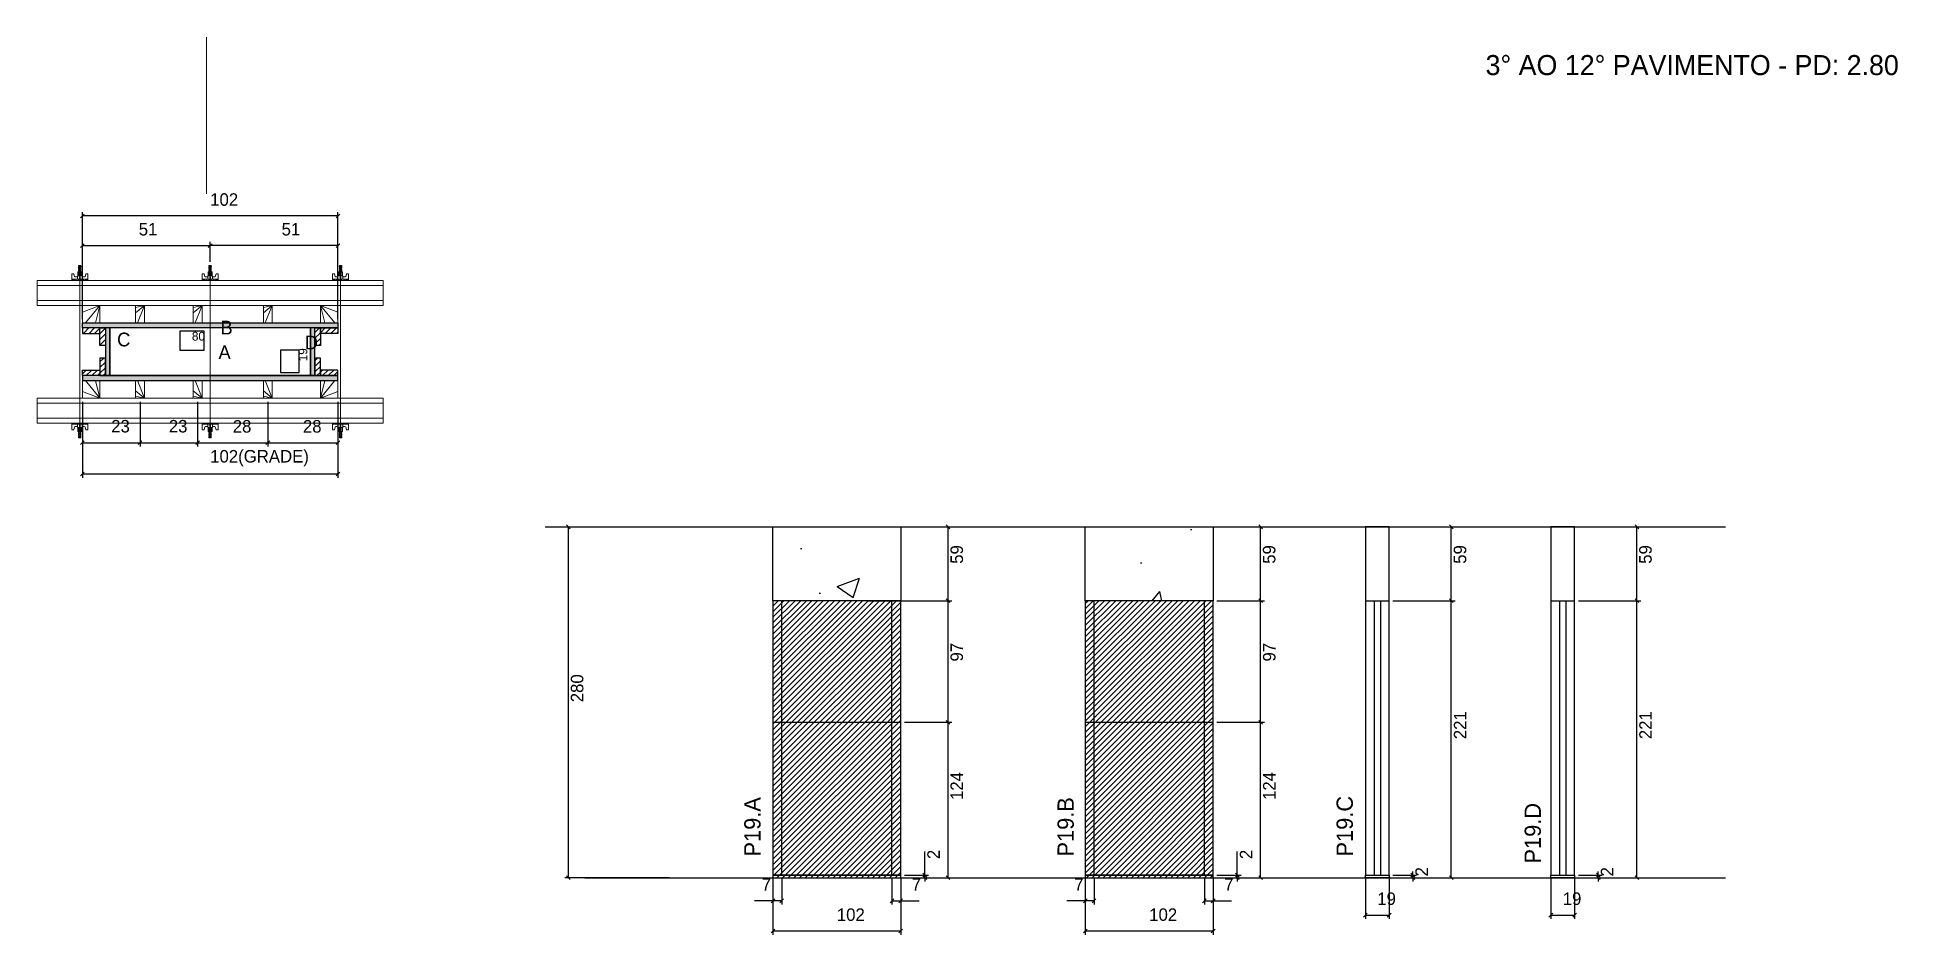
# Model space of a CAD drawing. Header units: metres. Extents: x 7368 to 8853, y 7478 to 8194.
import ezdxf

# ---------------------------------------------------------------- set-up
doc = ezdxf.new("R2010")
doc.units = ezdxf.units.M
for name, color, linetype in [('CHAPA', 7, 'Continuous'), ('COTA', 7, 'Continuous'), ('Hachura', 7, 'Continuous'), ('Madeira', 7, 'Continuous'), ('NIVEL 2° PAV.', 7, 'Continuous'), ('NOMENCLATURA', 7, 'Continuous'), ('Nível', 7, 'Continuous'), ('Painéis', 7, 'Continuous'), ('Perfil Metálico', 7, 'Continuous'), ('SARR_2.2x7', 7, 'Continuous'), ('SARRAFO', 7, 'Continuous'), ('Texto Seção', 7, 'Continuous'), ('TEXTO_GERAL', 7, 'Continuous')]:
    doc.layers.add(name, color=color, linetype=linetype)

msp = doc.modelspace()

# ---------------------------------------------------------------- hatches: boundary and pattern name
at = {"layer": 'COTA'}
h = msp.add_hatch(dxfattribs=at)
h.set_pattern_fill('AR-CONC')
h.paths.add_polyline_path([(8057.5, 7803.2), (7955.5, 7803.2), (7955.5, 7744.2), (8057.5, 7744.2), (8057.5, 7803.2)])
h = msp.add_hatch(dxfattribs=at)
h.set_pattern_fill('AR-CONC')
h.paths.add_polyline_path([(8306.8, 7803.2), (8204.8, 7803.2), (8204.8, 7744.2), (8306.8, 7744.2), (8306.8, 7803.2), (8306.8, 7803.2)])
h = msp.add_hatch(dxfattribs=at)
h.set_pattern_fill('AR-CONC')
h.paths.add_polyline_path([(8447.3, 7744.2), (8447.3, 7803.2), (8428.3, 7803.2), (8428.3, 7744.2), (8447.3, 7744.2)])
h = msp.add_hatch(dxfattribs=at)
h.set_pattern_fill('AR-CONC')
h.paths.add_polyline_path([(8595.3, 7744.2), (8595.3, 7803.2), (8576.3, 7803.2), (8576.3, 7744.2), (8595.3, 7744.2)])
at = {"layer": 'Hachura'}
h = msp.add_hatch(color=7, dxfattribs=at)
h.dxf.hatch_style = 1
h.paths.add_polyline_path([(7404.4, 7961.9), (7404.4, 7965.9), (7608.4, 7965.9), (7608.4, 7961.9), (7404.4, 7961.9)])
h = msp.add_hatch(color=7, dxfattribs=at)
h.dxf.hatch_style = 1
h.paths.add_polyline_path([(7404.4, 7961.9), (7404.4, 7965.9), (7608.4, 7965.9), (7608.4, 7961.9), (7404.4, 7961.9)])
h = msp.add_hatch(dxfattribs=at)
h.set_pattern_fill('ANSI31')
h.paths.add_polyline_path([(7418.4, 7961.9), (7418.4, 7957.5), (7404.4, 7957.5), (7404.4, 7961.9), (7418.4, 7961.9)])
h = msp.add_hatch(dxfattribs=at)
h.set_pattern_fill('ANSI31')
h.paths.add_polyline_path([(7422.8, 7961.9), (7418.4, 7961.9), (7418.4, 7947.9), (7422.8, 7947.9), (7422.8, 7961.9)])
h = msp.add_hatch(color=7, dxfattribs=at)
h.dxf.hatch_style = 1
h.paths.add_polyline_path([(7426.4, 7961.9), (7422.8, 7961.9), (7422.8, 7923.9), (7426.4, 7923.9), (7426.4, 7961.9)])
h = msp.add_hatch(color=7, dxfattribs=at)
h.dxf.hatch_style = 1
h.paths.add_polyline_path([(7426.4, 7961.9), (7422.8, 7961.9), (7422.8, 7923.9), (7426.4, 7923.9), (7426.4, 7961.9)])
h = msp.add_hatch(color=7, dxfattribs=at)
h.dxf.hatch_style = 1
h.paths.add_polyline_path([(7590, 7961.9), (7586.4, 7961.9), (7586.4, 7923.9), (7590, 7923.9), (7590, 7961.9)])
h = msp.add_hatch(color=7, dxfattribs=at)
h.dxf.hatch_style = 1
h.paths.add_polyline_path([(7590, 7961.9), (7586.4, 7961.9), (7586.4, 7923.9), (7590, 7923.9), (7590, 7961.9)])
h = msp.add_hatch(dxfattribs=at)
h.set_pattern_fill('ANSI31')
h.paths.add_polyline_path([(7594.4, 7961.9), (7590, 7961.9), (7590, 7947.9), (7594.4, 7947.9), (7594.4, 7961.9)])
h = msp.add_hatch(dxfattribs=at)
h.set_pattern_fill('ANSI31')
h.paths.add_polyline_path([(7594.4, 7961.9), (7594.4, 7957.5), (7608.4, 7957.5), (7608.4, 7961.9), (7594.4, 7961.9)])
h = msp.add_hatch(dxfattribs=at)
h.set_pattern_fill('ANSI31')
h.paths.add_polyline_path([(7422.8, 7923.9), (7418.4, 7923.9), (7418.4, 7937.9), (7422.8, 7937.9), (7422.8, 7923.9)])
h = msp.add_hatch(dxfattribs=at)
h.set_pattern_fill('ANSI31')
h.paths.add_polyline_path([(7594.4, 7923.9), (7590, 7923.9), (7590, 7937.9), (7594.4, 7937.9), (7594.4, 7923.9)])
h = msp.add_hatch(dxfattribs=at)
h.set_pattern_fill('ANSI31')
h.paths.add_polyline_path([(7418.4, 7923.9), (7418.4, 7928.3), (7404.4, 7928.3), (7404.4, 7923.9), (7418.4, 7923.9)])
h = msp.add_hatch(color=7, dxfattribs=at)
h.dxf.hatch_style = 1
h.paths.add_polyline_path([(7404.4, 7923.9), (7404.4, 7919.9), (7608.4, 7919.9), (7608.4, 7923.9), (7404.4, 7923.9)])
h = msp.add_hatch(color=7, dxfattribs=at)
h.dxf.hatch_style = 1
h.paths.add_polyline_path([(7404.4, 7923.9), (7404.4, 7919.9), (7608.4, 7919.9), (7608.4, 7923.9), (7404.4, 7923.9)])
h = msp.add_hatch(dxfattribs=at)
h.set_pattern_fill('ANSI31')
h.paths.add_polyline_path([(7594.4, 7923.9), (7594.4, 7928.3), (7608.4, 7928.3), (7608.4, 7923.9), (7594.4, 7923.9)])
h = msp.add_hatch(dxfattribs=at)
h.set_pattern_fill('ANSI31')
h.paths.add_polyline_path([(8057.5, 7523.2), (8057.5, 7744.2), (7955.5, 7744.2), (7955.5, 7523.2), (8057.5, 7523.2)])
h = msp.add_hatch(dxfattribs=at)
h.set_pattern_fill('ANSI31')
h.paths.add_polyline_path([(8306.8, 7523.2), (8306.8, 7744.2), (8204.8, 7744.2), (8204.8, 7523.2), (8306.8, 7523.2)])

# ---------------------------------------------------------------- linework, layer by layer
at = {"layer": 'CHAPA', "color": 1, "lineweight": 25}
for points in [[(7404.4, 7961.9), (7404.4, 7965.9), (7608.4, 7965.9), (7608.4, 7961.9)], [(7404.4, 7961.9), (7404.4, 7965.9), (7608.4, 7965.9), (7608.4, 7961.9)], [(7426.4, 7961.9), (7422.8, 7961.9), (7422.8, 7923.9), (7426.4, 7923.9)], [(7426.4, 7961.9), (7422.8, 7961.9), (7422.8, 7923.9), (7426.4, 7923.9)], [(7590, 7961.9), (7586.4, 7961.9), (7586.4, 7923.9), (7590, 7923.9)], [(7590, 7961.9), (7586.4, 7961.9), (7586.4, 7923.9), (7590, 7923.9)], [(7404.4, 7923.9), (7404.4, 7919.9), (7608.4, 7919.9), (7608.4, 7923.9)], [(7404.4, 7923.9), (7404.4, 7919.9), (7608.4, 7919.9), (7608.4, 7923.9)]]:
    msp.add_lwpolyline(points, close=True, dxfattribs=at)
at = {"layer": 'COTA', "color": 0, "lineweight": 25}
for p, q in [((7405.9, 8052.8), (7402.9, 8049.8)), ((7606.9, 8049.8), (7609.9, 8052.8)), ((7405.9, 8029.1), (7402.9, 8026.1)), ((7507.9, 8029.1), (7504.9, 8026.1)), ((7504.9, 8026.1), (7507.9, 8029.1)), ((7606.9, 8026.1), (7609.9, 8029.1)), ((7405.9, 7871.8), (7402.9, 7868.8)), ((7448.9, 7868.8), (7451.9, 7871.8)), ((7451.9, 7871.8), (7448.9, 7868.8)), ((7494.9, 7868.8), (7497.9, 7871.8)), ((7497.9, 7871.8), (7494.9, 7868.8)), ((7550.9, 7868.8), (7553.9, 7871.8)), ((7553.9, 7871.8), (7550.9, 7868.8)), ((7606.9, 7868.8), (7609.9, 7871.8)), ((7405.9, 7846.8), (7402.9, 7843.8)), ((7606.9, 7843.8), (7609.9, 7846.8)), ((8096.8, 7801.7), (8093.8, 7804.7)), ((8346.2, 7801.7), (8343.2, 7804.7)), ((8498.4, 7801.7), (8495.4, 7804.7)), ((8646.5, 7801.7), (8643.5, 7804.7)), ((8096.8, 7742.7), (8093.8, 7745.7)), ((8093.8, 7745.7), (8096.8, 7742.7)), ((8346.2, 7742.7), (8343.2, 7745.7)), ((8343.2, 7745.7), (8346.2, 7742.7)), ((8495.4, 7745.7), (8498.4, 7742.7)), ((8498.4, 7742.7), (8495.4, 7745.7)), ((8643.5, 7745.7), (8646.5, 7742.7)), ((8646.5, 7742.7), (8643.5, 7745.7)), ((8093.8, 7648.7), (8096.8, 7645.7)), ((8096.8, 7645.7), (8093.8, 7648.7)), ((8343.2, 7648.7), (8346.2, 7645.7)), ((8346.2, 7645.7), (8343.2, 7648.7)), ((8075.2, 7526.7), (8078.2, 7523.7)), ((8078.2, 7521.7), (8075.2, 7524.7)), ((8093.8, 7524.7), (8096.8, 7521.7)), ((8324.6, 7526.7), (8327.6, 7523.7)), ((8327.6, 7521.7), (8324.6, 7524.7)), ((8343.2, 7524.7), (8346.2, 7521.7)), ((8464.7, 7526.7), (8467.7, 7523.7)), ((8467.7, 7521.7), (8464.7, 7524.7)), ((8495.4, 7524.7), (8498.4, 7521.7)), ((8612.7, 7526.7), (8615.7, 7523.7)), ((8615.7, 7521.7), (8612.7, 7524.7)), ((8643.5, 7524.7), (8646.5, 7521.7)), ((7957, 7506.2), (7954, 7503.2)), ((7961, 7503.2), (7964, 7506.2)), ((8052, 7506.2), (8049, 7503.2)), ((8056, 7503.2), (8059, 7506.2)), ((8206.3, 7506.2), (8203.3, 7503.2)), ((8210.3, 7503.2), (8213.3, 7506.2)), ((8301.3, 7506.2), (8298.3, 7503.2)), ((8305.3, 7503.2), (8308.3, 7506.2)), ((8429.8, 7494.8), (8426.8, 7491.8)), ((8445.8, 7491.8), (8448.8, 7494.8)), ((8577.8, 7494.8), (8574.8, 7491.8)), ((8593.8, 7491.8), (8596.8, 7494.8)), ((7957, 7482.1), (7954, 7479.1)), ((8056, 7479.1), (8059, 7482.1)), ((8206.3, 7482.1), (8203.3, 7479.1)), ((8305.3, 7479.1), (8308.3, 7482.1))]:
    msp.add_line(p, q, dxfattribs=at)
at = {"layer": 'COTA', "color": 241, "lineweight": 25}
for p, q in [((7404.4, 7968.9), (7404.4, 8054.3)), ((7608.4, 8051.3), (7404.4, 8051.3)), ((7608.4, 7968.9), (7608.4, 8054.3)), ((7404.4, 8002.9), (7404.4, 8030.6)), ((7404.4, 8027.6), (7506.4, 8027.6)), ((7506.4, 8014.7), (7506.4, 8030.6)), ((7506.4, 8014.7), (7506.4, 8030.6)), ((7608.4, 8027.6), (7506.4, 8027.6)), ((7608.4, 8002.9), (7608.4, 8030.6)), ((7404.4, 7902.9), (7404.4, 7842.3)), ((7404.4, 7902.9), (7404.4, 7867.3)), ((7450.4, 7902.9), (7450.4, 7867.3)), ((7450.4, 7902.9), (7450.4, 7867.3)), ((7496.4, 7902.9), (7496.4, 7867.3)), ((7496.4, 7902.9), (7496.4, 7867.3)), ((7552.4, 7902.9), (7552.4, 7867.3)), ((7552.4, 7902.9), (7552.4, 7867.3)), ((7608.4, 7902.9), (7608.4, 7842.3)), ((7608.4, 7902.9), (7608.4, 7867.3)), ((7404.4, 7870.3), (7450.4, 7870.3)), ((7450.4, 7870.3), (7496.4, 7870.3)), ((7496.4, 7870.3), (7552.4, 7870.3)), ((7552.4, 7870.3), (7608.4, 7870.3)), ((7608.4, 7845.3), (7404.4, 7845.3)), ((7955.5, 7744.2), (7955.5, 7803.2)), ((7955.5, 7803.2), (8057.5, 7803.2)), ((8057.5, 7803.2), (8057.5, 7744.2)), ((8204.8, 7744.2), (8204.8, 7803.2)), ((8204.8, 7803.2), (8306.8, 7803.2)), ((8306.8, 7803.2), (8306.8, 7744.2))]:
    msp.add_line(p, q, dxfattribs=at)
at = {"layer": 'COTA', "color": 180, "lineweight": 25}
for p, q in [((7501.5, 7959.3), (7482.1, 7959.3)), ((7482.1, 7959.3), (7482.1, 7944.3)), ((7501.5, 7944.3), (7501.5, 7959.3)), ((7482.1, 7944.3), (7501.5, 7944.3)), ((7577.4, 7944.3), (7562.4, 7944.3)), ((7562.4, 7944.3), (7562.4, 7926.3)), ((7577.4, 7926.3), (7577.4, 7944.3)), ((7562.4, 7926.3), (7577.4, 7926.3))]:
    msp.add_line(p, q, dxfattribs=at)
at = {"layer": 'COTA', "color": 4, "lineweight": 25}
for p, q in [((8060.5, 7803.2), (8098.3, 7803.2)), ((8095.3, 7744.2), (8095.3, 7803.2)), ((8309.8, 7803.2), (8347.7, 7803.2)), ((8344.7, 7744.2), (8344.7, 7803.2)), ((8450.3, 7803.2), (8499.9, 7803.2)), ((8496.9, 7744.2), (8496.9, 7803.2)), ((8598.3, 7803.2), (8648, 7803.2)), ((8645, 7744.2), (8645, 7803.2)), ((8030.5, 7744.2), (8098.3, 7744.2)), ((8060.5, 7744.2), (8098.3, 7744.2)), ((8095.3, 7647.2), (8095.3, 7744.2)), ((8309.8, 7744.2), (8347.7, 7744.2)), ((8309.8, 7744.2), (8347.7, 7744.2)), ((8344.7, 7647.2), (8344.7, 7744.2)), ((8450.3, 7744.2), (8499.9, 7744.2)), ((8450.3, 7744.2), (8499.9, 7744.2)), ((8496.9, 7523.2), (8496.9, 7744.2)), ((8598.3, 7744.2), (8648, 7744.2)), ((8598.3, 7744.2), (8648, 7744.2)), ((8645, 7523.2), (8645, 7744.2)), ((8060.5, 7647.2), (8098.3, 7647.2)), ((8060.5, 7647.2), (8098.3, 7647.2)), ((8095.3, 7523.2), (8095.3, 7647.2)), ((8309.8, 7647.2), (8347.7, 7647.2)), ((8309.8, 7647.2), (8347.7, 7647.2)), ((8344.7, 7523.2), (8344.7, 7647.2)), ((8076.7, 7525.2), (8076.7, 7544)), ((8326.1, 7525.2), (8326.1, 7544)), ((8466.2, 7525.2), (8466.2, 7528.2)), ((8614.2, 7525.2), (8614.2, 7528.2)), ((7955.5, 7522.2), (7955.5, 7477.6)), ((7955.5, 7520.2), (7955.5, 7501.7)), ((7962.5, 7522.2), (7962.5, 7501.7)), ((8050.5, 7522.2), (8050.5, 7501.7)), ((8057.5, 7522.2), (8057.5, 7477.6)), ((8057.5, 7520.2), (8057.5, 7501.7)), ((8060.5, 7525.2), (8079.7, 7525.2)), ((8060.5, 7523.2), (8079.7, 7523.2)), ((8060.5, 7523.2), (8098.3, 7523.2)), ((8076.7, 7523.2), (8076.7, 7525.2)), ((8076.7, 7523.2), (8076.7, 7520.2)), ((8204.8, 7522.2), (8204.8, 7477.6)), ((8204.8, 7520.2), (8204.8, 7501.7)), ((8211.8, 7522.2), (8211.8, 7501.7)), ((8299.8, 7522.2), (8299.8, 7501.7)), ((8306.8, 7522.2), (8306.8, 7477.6)), ((8306.8, 7520.2), (8306.8, 7501.7)), ((8309.8, 7525.2), (8329.1, 7525.2)), ((8309.8, 7523.2), (8329.1, 7523.2)), ((8309.8, 7523.2), (8347.7, 7523.2)), ((8326.1, 7523.2), (8326.1, 7525.2)), ((8326.1, 7523.2), (8326.1, 7520.2)), ((8428.3, 7522.2), (8428.3, 7490.3)), ((8447.3, 7522.2), (8447.3, 7490.3)), ((8450.3, 7525.2), (8469.2, 7525.2)), ((8450.3, 7523.2), (8469.2, 7523.2)), ((8450.3, 7523.2), (8499.9, 7523.2)), ((8466.2, 7523.2), (8466.2, 7525.2)), ((8466.2, 7523.2), (8466.2, 7520.2)), ((8576.3, 7522.2), (8576.3, 7490.3)), ((8595.3, 7522.2), (8595.3, 7490.3)), ((8598.3, 7525.2), (8617.2, 7525.2)), ((8598.3, 7523.2), (8617.2, 7523.2)), ((8598.3, 7523.2), (8648, 7523.2)), ((8614.2, 7523.2), (8614.2, 7525.2)), ((8614.2, 7523.2), (8614.2, 7520.2)), ((7955.5, 7504.7), (7940.7, 7504.7)), ((7962.5, 7504.7), (7955.5, 7504.7)), ((8050.5, 7504.7), (8057.5, 7504.7)), ((8057.5, 7504.7), (8072.2, 7504.7)), ((8204.8, 7504.7), (8190.1, 7504.7)), ((8211.8, 7504.7), (8204.8, 7504.7)), ((8299.8, 7504.7), (8306.8, 7504.7)), ((8306.8, 7504.7), (8321.5, 7504.7)), ((8428.3, 7493.3), (8447.3, 7493.3)), ((8576.3, 7493.3), (8595.3, 7493.3)), ((8057.5, 7480.6), (7955.5, 7480.6)), ((8306.8, 7480.6), (8204.8, 7480.6))]:
    msp.add_line(p, q, dxfattribs=at)
at = {"layer": 'COTA', "color": 241, "lineweight": 25}
for points in [[(8447.3, 7744.2), (8447.3, 7803.2), (8428.3, 7803.2), (8428.3, 7744.2)], [(8595.3, 7744.2), (8595.3, 7803.2), (8576.3, 7803.2), (8576.3, 7744.2)]]:
    msp.add_lwpolyline(points, dxfattribs=at)
at = {"layer": 'Hachura', "color": 0, "lineweight": 9}
for p, q in [((7395.9, 7999.9), (7395.9, 8005)), ((7395.9, 8005), (7397.6, 8005)), ((7397.6, 8005), (7398.2, 8002.8)), ((7400.4, 8003.4), (7404.3, 8003.4)), ((7400.4, 8000.8), (7400.4, 8003.4)), ((7404, 8006.6), (7400.7, 8006.6)), ((7400.7, 8006.6), (7400.7, 8003.4)), ((7404, 8006.5), (7400.7, 8006.5)), ((7403.4, 8009.6), (7401.2, 8010.7)), ((7403.4, 8008.5), (7401.2, 8009.6)), ((7403.4, 8007.3), (7401.2, 8008.4)), ((7402.5, 8006.6), (7401.2, 8007.2)), ((7401.3, 8011.4), (7401.6, 8011.7)), ((7401.3, 8011), (7401.3, 8011.4)), ((7403.3, 8011.4), (7401.3, 8011.4)), ((7401.3, 8011), (7403.3, 8010.1)), ((7401.3, 8011), (7403.4, 8009.9)), ((7401.3, 8011), (7403.3, 8010.1)), ((7401.3, 8009.9), (7401.3, 8010.5)), ((7403.3, 8009.6), (7401.3, 8010.5)), ((7401.3, 8009.9), (7403.3, 8008.9)), ((7401.3, 8009.8), (7403.4, 8008.7)), ((7401.3, 8008.7), (7401.3, 8009.4)), ((7403.3, 8008.4), (7401.3, 8009.4)), ((7401.3, 8009.2), (7401.3, 8009.4)), ((7401.3, 8008.7), (7403.3, 8007.8)), ((7401.3, 8008.6), (7403.4, 8007.5)), ((7401.3, 8007.6), (7401.3, 8008.2)), ((7403.3, 8007.2), (7401.3, 8008.2)), ((7401.3, 8007.6), (7403.3, 8006.6)), ((7402.2, 8006.6), (7401.3, 8007)), ((7401.3, 8006.6), (7401.3, 8007)), ((7401.6, 8011.7), (7402.9, 8011.7)), ((7401.7, 8006.6), (7401.7, 8003.4)), ((7403.3, 8010.7), (7402, 8011.4)), ((7403.4, 8010.8), (7402.2, 8011.4)), ((7402.7, 8011.4), (7403.4, 8011)), ((7403.3, 8011.4), (7402.9, 8011.7)), ((7403, 8011.4), (7403.3, 8011.2)), ((7403.3, 8010.7), (7403.3, 8010.1)), ((7403.3, 8008.9), (7403.3, 8009.6)), ((7403.3, 8008.2), (7403.3, 8008.4)), ((7403.3, 8008.2), (7403.3, 8007.8)), ((7403.3, 8007.2), (7403.3, 8006.6)), ((7403.3, 8006.6), (7403.3, 8003.4)), ((7404, 8003.4), (7404, 8006.6)), ((7404.3, 8003.4), (7404, 8003.4)), ((7404.3, 8003.4), (7404, 8003.4)), ((7404.3, 8003.4), (7404.3, 8000.8)), ((7407.1, 8005), (7406.5, 8002.8)), ((7408.8, 8005), (7407.1, 8005)), ((7408.8, 8000.8), (7408.8, 8005)), ((7499.9, 7999.9), (7499.9, 8005)), ((7499.9, 8005), (7501.6, 8005)), ((7501.6, 8005), (7502.2, 8002.8)), ((7504.4, 8003.4), (7508.3, 8003.4)), ((7504.4, 8000.8), (7504.4, 8003.4)), ((7508, 8006.6), (7504.7, 8006.6)), ((7504.7, 8006.6), (7504.7, 8003.4)), ((7508, 8006.5), (7504.7, 8006.5)), ((7507.4, 8009.6), (7505.2, 8010.7)), ((7507.4, 8008.5), (7505.2, 8009.6)), ((7507.4, 8007.3), (7505.2, 8008.4)), ((7506.5, 8006.6), (7505.2, 8007.2)), ((7505.3, 8011.4), (7505.6, 8011.7)), ((7505.3, 8011), (7505.3, 8011.4)), ((7507.3, 8011.4), (7505.3, 8011.4)), ((7505.3, 8011), (7507.3, 8010.1)), ((7505.3, 8011), (7507.4, 8009.9)), ((7505.3, 8011), (7507.3, 8010.1)), ((7505.3, 8009.9), (7505.3, 8010.5)), ((7507.3, 8009.6), (7505.3, 8010.5)), ((7505.3, 8009.9), (7507.3, 8008.9)), ((7505.3, 8009.8), (7507.4, 8008.7)), ((7505.3, 8008.7), (7505.3, 8009.4)), ((7507.3, 8008.4), (7505.3, 8009.4)), ((7505.3, 8009.2), (7505.3, 8009.4)), ((7505.3, 8008.7), (7507.3, 8007.8)), ((7505.3, 8008.6), (7507.4, 8007.5)), ((7505.3, 8007.6), (7505.3, 8008.2)), ((7507.3, 8007.2), (7505.3, 8008.2)), ((7505.3, 8007.6), (7507.3, 8006.6)), ((7506.2, 8006.6), (7505.3, 8007)), ((7505.3, 8006.6), (7505.3, 8007)), ((7505.6, 8011.7), (7506.9, 8011.7)), ((7505.7, 8006.6), (7505.7, 8003.4)), ((7507.3, 8010.7), (7506, 8011.4)), ((7507.4, 8010.8), (7506.2, 8011.4)), ((7506.7, 8011.4), (7507.4, 8011)), ((7507.3, 8011.4), (7506.9, 8011.7)), ((7507, 8011.4), (7507.3, 8011.2)), ((7507.3, 8010.7), (7507.3, 8010.1)), ((7507.3, 8008.9), (7507.3, 8009.6)), ((7507.3, 8008.2), (7507.3, 8008.4)), ((7507.3, 8008.2), (7507.3, 8007.8)), ((7507.3, 8007.2), (7507.3, 8006.6)), ((7507.3, 8006.6), (7507.3, 8003.4)), ((7508, 8003.4), (7508, 8006.6)), ((7508.3, 8003.4), (7508, 8003.4)), ((7508.3, 8003.4), (7508, 8003.4)), ((7508.3, 8003.4), (7508.3, 8000.8)), ((7511.1, 8005), (7510.5, 8002.8)), ((7512.8, 8005), (7511.1, 8005)), ((7512.8, 8000.8), (7512.8, 8005)), ((7603.9, 8000.8), (7603.9, 8005)), ((7603.9, 8005), (7605.6, 8005)), ((7605.6, 8005), (7606.2, 8002.8)), ((7612.3, 8003.4), (7608.4, 8003.4)), ((7608.4, 8003.4), (7608.4, 8000.8)), ((7608.4, 8003.4), (7608.7, 8003.4)), ((7608.4, 8003.4), (7608.7, 8003.4)), ((7608.7, 8006.6), (7612, 8006.6)), ((7608.7, 8003.4), (7608.7, 8006.6)), ((7608.7, 8006.5), (7612, 8006.5)), ((7610, 8011.4), (7609.3, 8011)), ((7611.5, 8011), (7609.3, 8009.9)), ((7611.5, 8009.8), (7609.3, 8008.7)), ((7611.5, 8008.6), (7609.3, 8007.5)), ((7609.4, 8010.8), (7610.5, 8011.4)), ((7609.4, 8009.6), (7611.5, 8010.7)), ((7609.4, 8008.5), (7611.5, 8009.6)), ((7609.4, 8007.3), (7611.5, 8008.4)), ((7609.5, 8011.4), (7609.8, 8011.7)), ((7609.7, 8011.4), (7609.5, 8011.2)), ((7609.5, 8010.7), (7610.7, 8011.4)), ((7609.5, 8011.4), (7611.4, 8011.4)), ((7611.4, 8011), (7609.5, 8010.1)), ((7611.4, 8011), (7609.5, 8010.1)), ((7609.5, 8010.7), (7609.5, 8010.1)), ((7609.5, 8009.6), (7611.4, 8010.5)), ((7611.4, 8009.9), (7609.5, 8008.9)), ((7609.5, 8008.9), (7609.5, 8009.6)), ((7609.5, 8008.4), (7611.4, 8009.4)), ((7611.4, 8008.7), (7609.5, 8007.8)), ((7609.5, 8008.2), (7609.5, 8008.4)), ((7609.5, 8008.2), (7609.5, 8007.8)), ((7609.5, 8007.2), (7611.4, 8008.2)), ((7611.4, 8007.6), (7609.5, 8006.6)), ((7609.5, 8007.2), (7609.5, 8006.6)), ((7609.5, 8006.6), (7609.5, 8003.4)), ((7611.1, 8011.7), (7609.8, 8011.7)), ((7610.2, 8006.6), (7611.5, 8007.2)), ((7610.5, 8006.6), (7611.4, 8007)), ((7611, 8006.6), (7611, 8003.4)), ((7611.4, 8011.4), (7611.1, 8011.7)), ((7611.4, 8011), (7611.4, 8011.4)), ((7611.4, 8009.9), (7611.4, 8010.5)), ((7611.4, 8008.7), (7611.4, 8009.4)), ((7611.4, 8009.2), (7611.4, 8009.4)), ((7611.4, 8007.6), (7611.4, 8008.2)), ((7611.4, 8006.6), (7611.4, 8007)), ((7612, 8006.6), (7612, 8003.4)), ((7612.3, 8000.8), (7612.3, 8003.4)), ((7615.1, 8005), (7614.6, 8002.8)), ((7616.8, 8005), (7615.1, 8005)), ((7616.8, 7999.9), (7616.8, 8005)), ((7395.9, 8000.8), (7408.8, 8000.8)), ((7395.9, 8000.8), (7401.1, 8000.8)), ((7408.8, 7999.9), (7395.9, 7999.9)), ((7396, 8000.8), (7396, 7999.9)), ((7396.3, 8000.8), (7396.3, 7999.9)), ((7396.6, 8000.8), (7396.6, 7999.9)), ((7397.1, 8000.8), (7397.1, 7999.9)), ((7397.9, 8000.8), (7397.9, 7999.9)), ((7398.5, 8002.6), (7400.4, 8002.6)), ((7399.3, 8000.8), (7399.3, 7999.9)), ((7407.9, 7999.9), (7400, 7999.9)), ((7402.4, 8000.8), (7400.4, 8000.8)), ((7401.1, 8000.8), (7401.7, 8000.8)), ((7401.4, 8000.5), (7401.4, 8000.7)), ((7401.4, 8000), (7401.4, 8000.5)), ((7402, 8000.8), (7402, 8002.8)), ((7402.4, 8000.8), (7402.4, 7999.9)), ((7402.6, 8002.8), (7402.6, 8000.8)), ((7403.3, 8000.7), (7403.3, 8000.2)), ((7406.2, 8002.6), (7404.3, 8002.6)), ((7405.4, 8000.8), (7405.4, 7999.9)), ((7406.8, 8000.8), (7406.8, 7999.9)), ((7407.7, 8000.8), (7407.7, 7999.9)), ((7408.1, 8000.8), (7408.1, 7999.9)), ((7408.5, 8000.8), (7408.5, 7999.9)), ((7408.7, 8000.8), (7408.7, 7999.9)), ((7408.8, 8000.8), (7408.8, 7999.9)), ((7499.9, 8000.8), (7512.8, 8000.8)), ((7499.9, 8000.8), (7505.1, 8000.8)), ((7512.8, 7999.9), (7499.9, 7999.9)), ((7500, 8000.8), (7500, 7999.9)), ((7500.3, 8000.8), (7500.3, 7999.9)), ((7500.6, 8000.8), (7500.6, 7999.9)), ((7501.1, 8000.8), (7501.1, 7999.9)), ((7501.9, 8000.8), (7501.9, 7999.9)), ((7502.5, 8002.6), (7504.4, 8002.6)), ((7503.3, 8000.8), (7503.3, 7999.9)), ((7511.9, 7999.9), (7504, 7999.9)), ((7506.4, 8000.8), (7504.4, 8000.8)), ((7505.1, 8000.8), (7505.7, 8000.8)), ((7505.4, 8000.5), (7505.4, 8000.7)), ((7505.4, 8000), (7505.4, 8000.5)), ((7506, 8000.8), (7506, 8002.8)), ((7506.4, 8000.8), (7506.4, 7999.9)), ((7506.6, 8002.8), (7506.6, 8000.8)), ((7507.3, 8000.7), (7507.3, 8000.2)), ((7510.2, 8002.6), (7508.3, 8002.6)), ((7509.4, 8000.8), (7509.4, 7999.9)), ((7510.8, 8000.8), (7510.8, 7999.9)), ((7511.7, 8000.8), (7511.7, 7999.9)), ((7512.1, 8000.8), (7512.1, 7999.9)), ((7512.5, 8000.8), (7512.5, 7999.9)), ((7512.7, 8000.8), (7512.7, 7999.9)), ((7512.8, 8000.8), (7512.8, 7999.9)), ((7616.8, 8000.8), (7603.9, 8000.8)), ((7603.9, 8000.8), (7603.9, 7999.9)), ((7603.9, 7999.9), (7616.8, 7999.9)), ((7604, 8000.8), (7604, 7999.9)), ((7604.3, 8000.8), (7604.3, 7999.9)), ((7604.6, 8000.8), (7604.6, 7999.9)), ((7604.9, 7999.9), (7612.7, 7999.9)), ((7605.1, 8000.8), (7605.1, 7999.9)), ((7605.9, 8000.8), (7605.9, 7999.9)), ((7606.5, 8002.6), (7608.4, 8002.6)), ((7607.3, 8000.8), (7607.3, 7999.9)), ((7609.4, 8000.7), (7609.4, 8000.2)), ((7610.2, 8002.8), (7610.2, 8000.8)), ((7610.4, 8000.8), (7612.3, 8000.8)), ((7610.4, 8000.8), (7610.4, 7999.9)), ((7610.7, 8000.8), (7610.7, 8002.8)), ((7611.7, 8000.8), (7611, 8000.8)), ((7611.3, 8000.5), (7611.3, 8000.7)), ((7611.3, 8000), (7611.3, 8000.5)), ((7616.8, 8000.8), (7611.7, 8000.8)), ((7614.2, 8002.6), (7612.3, 8002.6)), ((7613.4, 8000.8), (7613.4, 7999.9)), ((7614.8, 8000.8), (7614.8, 7999.9)), ((7615.7, 8000.8), (7615.7, 7999.9)), ((7616.1, 8000.8), (7616.1, 7999.9)), ((7616.5, 8000.8), (7616.5, 7999.9)), ((7616.7, 8000.8), (7616.7, 7999.9)), ((7408.8, 7885.9), (7395.9, 7885.9)), ((7395.9, 7885.9), (7395.9, 7880.8)), ((7395.9, 7885), (7408.8, 7885)), ((7395.9, 7885), (7401.1, 7885)), ((7396, 7885), (7396, 7885.9)), ((7396.3, 7885), (7396.3, 7885.9)), ((7396.6, 7885), (7396.6, 7885.9)), ((7397.1, 7885), (7397.1, 7885.9)), ((7397.9, 7885), (7397.9, 7885.9)), ((7399.3, 7885), (7399.3, 7885.9)), ((7407.9, 7885.9), (7400, 7885.9)), ((7402.4, 7885), (7400.4, 7885)), ((7400.4, 7885), (7400.4, 7882.4)), ((7401.1, 7885), (7401.7, 7885)), ((7401.4, 7885.7), (7401.4, 7885.3)), ((7401.4, 7885.3), (7401.4, 7885.1)), ((7402, 7885), (7402, 7883)), ((7402.4, 7885), (7402.4, 7885.9)), ((7402.6, 7883), (7402.6, 7885)), ((7403.3, 7885.1), (7403.3, 7885.5)), ((7404.3, 7882.4), (7404.3, 7885)), ((7405.4, 7885), (7405.4, 7885.9)), ((7406.8, 7885), (7406.8, 7885.9)), ((7407.7, 7885), (7407.7, 7885.9)), ((7408.1, 7885), (7408.1, 7885.9)), ((7408.5, 7885), (7408.5, 7885.9)), ((7408.7, 7885), (7408.7, 7885.9)), ((7408.8, 7885), (7408.8, 7885.9)), ((7408.8, 7885), (7408.8, 7880.7)), ((7512.8, 7885.9), (7499.9, 7885.9)), ((7499.9, 7885.9), (7499.9, 7880.8)), ((7499.9, 7885), (7512.8, 7885)), ((7499.9, 7885), (7505.1, 7885)), ((7500, 7885), (7500, 7885.9)), ((7500.3, 7885), (7500.3, 7885.9)), ((7500.6, 7885), (7500.6, 7885.9)), ((7501.1, 7885), (7501.1, 7885.9)), ((7501.9, 7885), (7501.9, 7885.9)), ((7503.3, 7885), (7503.3, 7885.9)), ((7511.9, 7885.9), (7504, 7885.9)), ((7506.4, 7885), (7504.4, 7885)), ((7504.4, 7885), (7504.4, 7882.4)), ((7505.1, 7885), (7505.7, 7885)), ((7505.4, 7885.7), (7505.4, 7885.3)), ((7505.4, 7885.3), (7505.4, 7885.1)), ((7506, 7885), (7506, 7883)), ((7506.4, 7885), (7506.4, 7885.9)), ((7506.6, 7883), (7506.6, 7885)), ((7507.3, 7885.1), (7507.3, 7885.5)), ((7508.3, 7882.4), (7508.3, 7885)), ((7509.4, 7885), (7509.4, 7885.9)), ((7510.8, 7885), (7510.8, 7885.9)), ((7511.7, 7885), (7511.7, 7885.9)), ((7512.1, 7885), (7512.1, 7885.9)), ((7512.5, 7885), (7512.5, 7885.9)), ((7512.7, 7885), (7512.7, 7885.9)), ((7512.8, 7885), (7512.8, 7885.9)), ((7512.8, 7885), (7512.8, 7880.7)), ((7603.9, 7885.9), (7616.8, 7885.9)), ((7603.9, 7885), (7603.9, 7885.9)), ((7616.8, 7885), (7603.9, 7885)), ((7603.9, 7885), (7603.9, 7880.7)), ((7604, 7885), (7604, 7885.9)), ((7604.3, 7885), (7604.3, 7885.9)), ((7604.6, 7885), (7604.6, 7885.9)), ((7604.9, 7885.9), (7612.7, 7885.9)), ((7605.1, 7885), (7605.1, 7885.9)), ((7605.9, 7885), (7605.9, 7885.9)), ((7607.3, 7885), (7607.3, 7885.9)), ((7608.4, 7882.4), (7608.4, 7885)), ((7609.4, 7885.1), (7609.4, 7885.5)), ((7610.2, 7883), (7610.2, 7885)), ((7610.4, 7885), (7610.4, 7885.9)), ((7610.4, 7885), (7612.3, 7885)), ((7610.7, 7885), (7610.7, 7883)), ((7611.7, 7885), (7611, 7885)), ((7611.3, 7885.7), (7611.3, 7885.3)), ((7611.3, 7885.3), (7611.3, 7885.1)), ((7616.8, 7885), (7611.7, 7885)), ((7612.3, 7885), (7612.3, 7882.4)), ((7613.4, 7885), (7613.4, 7885.9)), ((7614.8, 7885), (7614.8, 7885.9)), ((7615.7, 7885), (7615.7, 7885.9)), ((7616.1, 7885), (7616.1, 7885.9)), ((7616.5, 7885), (7616.5, 7885.9)), ((7616.7, 7885), (7616.7, 7885.9)), ((7616.8, 7885.9), (7616.8, 7880.8)), ((7395.9, 7880.7), (7397.6, 7880.7)), ((7397.6, 7880.7), (7398.2, 7882.9)), ((7398.5, 7883.2), (7400.4, 7883.2)), ((7400.4, 7882.4), (7404.3, 7882.4)), ((7400.7, 7879.2), (7400.7, 7882.4)), ((7404, 7879.2), (7400.7, 7879.2)), ((7404, 7879.2), (7400.7, 7879.2)), ((7402.5, 7879.2), (7401.2, 7878.5)), ((7403.4, 7878.5), (7401.2, 7877.4)), ((7403.4, 7877.3), (7401.2, 7876.2)), ((7403.4, 7876.1), (7401.2, 7875.1)), ((7401.3, 7878.2), (7403.3, 7879.2)), ((7402.2, 7879.2), (7401.3, 7878.7)), ((7401.3, 7879.2), (7401.3, 7878.7)), ((7403.3, 7878.5), (7401.3, 7877.6)), ((7401.3, 7878.2), (7401.3, 7877.6)), ((7401.3, 7877.1), (7403.4, 7878.2)), ((7401.3, 7877.1), (7403.3, 7878)), ((7403.3, 7877.4), (7401.3, 7876.4)), ((7401.3, 7877.1), (7401.3, 7876.4)), ((7401.3, 7876), (7403.4, 7877.1)), ((7401.3, 7875.9), (7403.3, 7876.9)), ((7401.3, 7876.6), (7401.3, 7876.4)), ((7403.3, 7876.2), (7401.3, 7875.2)), ((7401.3, 7875.9), (7401.3, 7875.2)), ((7401.3, 7874.8), (7403.4, 7875.9)), ((7401.3, 7874.7), (7403.3, 7875.7)), ((7401.3, 7874.7), (7403.3, 7875.7)), ((7401.3, 7874.7), (7401.3, 7874.4)), ((7401.3, 7874.4), (7401.6, 7874.1)), ((7403.3, 7874.4), (7401.3, 7874.4)), ((7401.6, 7874.1), (7402.9, 7874.1)), ((7401.7, 7879.2), (7401.7, 7882.4)), ((7403.3, 7875.1), (7402, 7874.4)), ((7403.4, 7875), (7402.2, 7874.4)), ((7402.7, 7874.4), (7403.4, 7874.7)), ((7403.3, 7874.4), (7402.9, 7874.1)), ((7403, 7874.4), (7403.3, 7874.5)), ((7403.3, 7879.2), (7403.3, 7882.4)), ((7403.3, 7878.5), (7403.3, 7879.2)), ((7403.3, 7877.6), (7403.3, 7878)), ((7403.3, 7877.6), (7403.3, 7877.4)), ((7403.3, 7876.9), (7403.3, 7876.2)), ((7403.3, 7875.1), (7403.3, 7875.7)), ((7404, 7882.4), (7404, 7879.2)), ((7404.3, 7882.4), (7404, 7882.4)), ((7404.3, 7882.4), (7404, 7882.4)), ((7406.2, 7883.2), (7404.3, 7883.2)), ((7407.1, 7880.7), (7406.5, 7882.9)), ((7408.8, 7880.7), (7407.1, 7880.7)), ((7499.9, 7880.7), (7501.6, 7880.7)), ((7501.6, 7880.7), (7502.2, 7882.9)), ((7502.5, 7883.2), (7504.4, 7883.2)), ((7504.4, 7882.4), (7508.3, 7882.4)), ((7504.7, 7879.2), (7504.7, 7882.4)), ((7508, 7879.2), (7504.7, 7879.2)), ((7508, 7879.2), (7504.7, 7879.2)), ((7506.5, 7879.2), (7505.2, 7878.5)), ((7507.4, 7878.5), (7505.2, 7877.4)), ((7507.4, 7877.3), (7505.2, 7876.2)), ((7507.4, 7876.1), (7505.2, 7875.1)), ((7505.3, 7878.2), (7507.3, 7879.2)), ((7506.2, 7879.2), (7505.3, 7878.7)), ((7505.3, 7879.2), (7505.3, 7878.7)), ((7507.3, 7878.5), (7505.3, 7877.6)), ((7505.3, 7878.2), (7505.3, 7877.6)), ((7505.3, 7877.1), (7507.4, 7878.2)), ((7505.3, 7877.1), (7507.3, 7878)), ((7507.3, 7877.4), (7505.3, 7876.4)), ((7505.3, 7877.1), (7505.3, 7876.4)), ((7505.3, 7876), (7507.4, 7877.1)), ((7505.3, 7875.9), (7507.3, 7876.9)), ((7505.3, 7876.6), (7505.3, 7876.4)), ((7507.3, 7876.2), (7505.3, 7875.2)), ((7505.3, 7875.9), (7505.3, 7875.2)), ((7505.3, 7874.8), (7507.4, 7875.9)), ((7505.3, 7874.7), (7507.3, 7875.7)), ((7505.3, 7874.7), (7507.3, 7875.7)), ((7505.3, 7874.7), (7505.3, 7874.4)), ((7505.3, 7874.4), (7505.6, 7874.1)), ((7507.3, 7874.4), (7505.3, 7874.4)), ((7505.6, 7874.1), (7506.9, 7874.1)), ((7505.7, 7879.2), (7505.7, 7882.4)), ((7507.3, 7875.1), (7506, 7874.4)), ((7507.4, 7875), (7506.2, 7874.4)), ((7506.7, 7874.4), (7507.4, 7874.7)), ((7507.3, 7874.4), (7506.9, 7874.1)), ((7507, 7874.4), (7507.3, 7874.5)), ((7507.3, 7879.2), (7507.3, 7882.4)), ((7507.3, 7878.5), (7507.3, 7879.2)), ((7507.3, 7877.6), (7507.3, 7878)), ((7507.3, 7877.6), (7507.3, 7877.4)), ((7507.3, 7876.9), (7507.3, 7876.2)), ((7507.3, 7875.1), (7507.3, 7875.7)), ((7508, 7882.4), (7508, 7879.2)), ((7508.3, 7882.4), (7508, 7882.4)), ((7508.3, 7882.4), (7508, 7882.4)), ((7510.2, 7883.2), (7508.3, 7883.2)), ((7511.1, 7880.7), (7510.5, 7882.9)), ((7512.8, 7880.7), (7511.1, 7880.7)), ((7603.9, 7880.7), (7605.6, 7880.7)), ((7605.6, 7880.7), (7606.2, 7882.9)), ((7606.5, 7883.2), (7608.4, 7883.2)), ((7612.3, 7882.4), (7608.4, 7882.4)), ((7608.4, 7882.4), (7608.7, 7882.4)), ((7608.4, 7882.4), (7608.7, 7882.4)), ((7608.7, 7882.4), (7608.7, 7879.2)), ((7608.7, 7879.2), (7612, 7879.2)), ((7608.7, 7879.2), (7612, 7879.2)), ((7611.5, 7877.1), (7609.3, 7878.2)), ((7611.5, 7876), (7609.3, 7877.1)), ((7611.5, 7874.8), (7609.3, 7875.9)), ((7610, 7874.4), (7609.3, 7874.7)), ((7609.4, 7878.5), (7611.5, 7877.4)), ((7609.4, 7877.3), (7611.5, 7876.2)), ((7609.4, 7876.1), (7611.5, 7875.1)), ((7609.4, 7875), (7610.5, 7874.4)), ((7609.5, 7879.2), (7609.5, 7882.4)), ((7609.5, 7878.5), (7609.5, 7879.2)), ((7611.4, 7878.2), (7609.5, 7879.2)), ((7609.5, 7878.5), (7611.4, 7877.6)), ((7609.5, 7877.6), (7609.5, 7878)), ((7611.4, 7877.1), (7609.5, 7878)), ((7609.5, 7877.6), (7609.5, 7877.4)), ((7609.5, 7877.4), (7611.4, 7876.4)), ((7609.5, 7876.9), (7609.5, 7876.2)), ((7611.4, 7875.9), (7609.5, 7876.9)), ((7609.5, 7876.2), (7611.4, 7875.2)), ((7611.4, 7874.7), (7609.5, 7875.7)), ((7609.5, 7875.1), (7609.5, 7875.7)), ((7611.4, 7874.7), (7609.5, 7875.7)), ((7609.5, 7875.1), (7610.7, 7874.4)), ((7609.7, 7874.4), (7609.5, 7874.5)), ((7609.5, 7874.4), (7609.8, 7874.1)), ((7609.5, 7874.4), (7611.4, 7874.4)), ((7611.1, 7874.1), (7609.8, 7874.1)), ((7610.2, 7879.2), (7611.5, 7878.5)), ((7610.5, 7879.2), (7611.4, 7878.7)), ((7611, 7879.2), (7611, 7882.4)), ((7611.4, 7874.4), (7611.1, 7874.1)), ((7611.4, 7879.2), (7611.4, 7878.7)), ((7611.4, 7878.2), (7611.4, 7877.6)), ((7611.4, 7877.1), (7611.4, 7876.4)), ((7611.4, 7876.6), (7611.4, 7876.4)), ((7611.4, 7875.9), (7611.4, 7875.2)), ((7611.4, 7874.7), (7611.4, 7874.4)), ((7612, 7879.2), (7612, 7882.4)), ((7614.2, 7883.2), (7612.3, 7883.2)), ((7615.1, 7880.7), (7614.6, 7882.9)), ((7616.8, 7880.7), (7615.1, 7880.7))]:
    msp.add_line(p, q, dxfattribs=at)
at = {"layer": 'Hachura', "color": 251, "lineweight": 9}
for p, q in [((7402.4, 8010.7), (7402.3, 7878.9)), ((7506.4, 8010.7), (7506.4, 7878.9)), ((7610.4, 8010.7), (7610.4, 7878.9))]:
    msp.add_line(p, q, dxfattribs=at)
at = {"layer": 'Madeira', "color": 126, "lineweight": 18}
for p, q in [((7418.4, 7979.9), (7404.4, 7974.5)), ((7418.4, 7979.9), (7406.9, 7965.9)), ((7418.4, 7979.9), (7414.9, 7965.9)), ((7453.9, 7979.9), (7446.9, 7974.1)), ((7453.9, 7979.9), (7446.9, 7978.2)), ((7453.9, 7979.9), (7448.4, 7965.9)), ((7499.9, 7979.9), (7492.9, 7974.1)), ((7499.9, 7979.9), (7492.9, 7978.2)), ((7499.9, 7979.9), (7494.4, 7965.9)), ((7555.9, 7979.9), (7548.9, 7974.1)), ((7555.9, 7979.9), (7548.9, 7978.2)), ((7555.9, 7979.9), (7550.4, 7965.9)), ((7594.4, 7979.9), (7605.9, 7965.9)), ((7594.4, 7979.9), (7597.8, 7965.9)), ((7594.4, 7979.9), (7608.4, 7974.5)), ((7418.4, 7905.9), (7406.9, 7919.9)), ((7418.4, 7905.9), (7414.9, 7919.9)), ((7453.9, 7905.9), (7448.4, 7919.9)), ((7499.9, 7905.9), (7494.4, 7919.9)), ((7555.9, 7905.9), (7550.4, 7919.9)), ((7594.4, 7905.9), (7605.9, 7919.9)), ((7594.4, 7905.9), (7597.8, 7919.9)), ((7418.4, 7905.9), (7404.4, 7911.3)), ((7453.9, 7905.9), (7446.9, 7911.6)), ((7453.9, 7905.9), (7446.9, 7907.6)), ((7499.9, 7905.9), (7492.9, 7911.6)), ((7499.9, 7905.9), (7492.9, 7907.6)), ((7555.9, 7905.9), (7548.9, 7911.6)), ((7555.9, 7905.9), (7548.9, 7907.6)), ((7594.4, 7905.9), (7608.4, 7911.3))]:
    msp.add_line(p, q, dxfattribs=at)
for points in [[(7608.4, 7979.9), (7608.4, 7965.9), (7404.4, 7965.9), (7404.4, 7979.9)], [(7418.4, 7979.9), (7418.4, 7965.9), (7404.4, 7965.9), (7404.4, 7979.9)], [(7453.9, 7979.9), (7446.9, 7979.9), (7446.9, 7965.9), (7453.9, 7965.9)], [(7499.9, 7979.9), (7492.9, 7979.9), (7492.9, 7965.9), (7499.9, 7965.9)], [(7555.9, 7979.9), (7548.9, 7979.9), (7548.9, 7965.9), (7555.9, 7965.9)], [(7594.4, 7979.9), (7594.4, 7965.9), (7608.4, 7965.9), (7608.4, 7979.9)], [(7608.4, 7905.9), (7608.4, 7919.9), (7404.4, 7919.9), (7404.4, 7905.9)], [(7418.4, 7905.9), (7418.4, 7919.9), (7404.4, 7919.9), (7404.4, 7905.9)], [(7453.9, 7905.9), (7446.9, 7905.9), (7446.9, 7919.9), (7453.9, 7919.9)], [(7499.9, 7905.9), (7492.9, 7905.9), (7492.9, 7919.9), (7499.9, 7919.9)], [(7555.9, 7905.9), (7548.9, 7905.9), (7548.9, 7919.9), (7555.9, 7919.9)], [(7594.4, 7905.9), (7594.4, 7919.9), (7608.4, 7919.9), (7608.4, 7905.9)]]:
    msp.add_lwpolyline(points, close=True, dxfattribs=at)
at = {"layer": 'NIVEL 2° PAV.', "color": 4, "lineweight": 25}
for p, q in [((7789.2, 7803.2), (7795.3, 7803.2)), ((7792.3, 7523.2), (7792.3, 7803.2)), ((7872.9, 7523.2), (7789.3, 7523.2))]:
    msp.add_line(p, q, dxfattribs=at)
at = {"layer": 'NIVEL 2° PAV.', "color": 0, "lineweight": 25}
for p, q in [((7793.8, 7801.7), (7790.8, 7804.7)), ((7790.8, 7524.7), (7793.8, 7521.7))]:
    msp.add_line(p, q, dxfattribs=at)
at = {"layer": 'Nível', "color": 4, "lineweight": 25}
for p, q in [((7773.7, 7803.2), (8715.7, 7803.2)), ((7805.5, 7523.2), (8715.7, 7523.2))]:
    msp.add_line(p, q, dxfattribs=at)
at = {"layer": 'Painéis', "color": 200, "lineweight": 25}
for p, q in [((7955.5, 7744.2), (7955.5, 7523.2)), ((8057.5, 7744.2), (7955.5, 7744.2)), ((8057.5, 7523.2), (8057.5, 7744.2)), ((8204.8, 7744.2), (8204.8, 7523.2)), ((8306.8, 7744.2), (8204.8, 7744.2)), ((8306.8, 7523.2), (8306.8, 7744.2)), ((8428.3, 7744.2), (8428.3, 7525.2)), ((8428.3, 7744.2), (8447.3, 7744.2)), ((8447.3, 7525.2), (8447.3, 7744.2)), ((8576.3, 7744.2), (8576.3, 7525.2)), ((8576.3, 7744.2), (8595.3, 7744.2)), ((8595.3, 7525.2), (8595.3, 7744.2)), ((7955.5, 7647.2), (8057.5, 7647.2)), ((8204.8, 7647.2), (8306.8, 7647.2)), ((7955.5, 7525.2), (8057.5, 7525.2)), ((8204.8, 7525.2), (8306.8, 7525.2)), ((8428.3, 7525.2), (8447.3, 7525.2)), ((8576.3, 7525.2), (8595.3, 7525.2))]:
    msp.add_line(p, q, dxfattribs=at)
for points in [[(7586.4, 7923.9), (7586.4, 7961.9), (7426.4, 7961.9), (7426.4, 7923.9)], [(8057.5, 7525.2), (7955.5, 7525.2), (7955.5, 7523.2), (8057.5, 7523.2)], [(8306.8, 7525.2), (8204.8, 7525.2), (8204.8, 7523.2), (8306.8, 7523.2)], [(8428.3, 7525.2), (8447.3, 7525.2), (8447.3, 7523.2), (8428.3, 7523.2)], [(8576.3, 7525.2), (8595.3, 7525.2), (8595.3, 7523.2), (8576.3, 7523.2)]]:
    msp.add_lwpolyline(points, close=True, dxfattribs=at)
at = {"layer": 'Perfil Metálico', "color": 224, "lineweight": 18}
for points in [[(7368.4, 7999.9), (7368.4, 7979.9), (7644.4, 7979.9), (7644.4, 7999.9)], [(7644.4, 7983.9), (7644.4, 7995.9), (7368.4, 7995.9), (7368.4, 7983.9)], [(7368.4, 7885.9), (7368.4, 7905.9), (7644.4, 7905.9), (7644.4, 7885.9)], [(7644.4, 7901.9), (7644.4, 7889.9), (7368.4, 7889.9), (7368.4, 7901.9)]]:
    msp.add_lwpolyline(points, close=True, dxfattribs=at)
at = {"layer": 'SARR_2.2x7', "color": 40, "lineweight": 25}
for p, q in [((7962.5, 7647.2), (7962.5, 7744.2)), ((8050.5, 7647.2), (8050.5, 7744.2)), ((8211.8, 7647.2), (8211.8, 7744.2)), ((8299.8, 7647.2), (8299.8, 7744.2)), ((8435.3, 7744.2), (8435.3, 7525.2)), ((8440.3, 7744.2), (8440.3, 7525.2)), ((8583.3, 7744.2), (8583.3, 7525.2)), ((8588.3, 7744.2), (8588.3, 7525.2)), ((7962.5, 7525.2), (7962.5, 7647.2)), ((8050.5, 7525.2), (8050.5, 7647.2)), ((8211.8, 7525.2), (8211.8, 7647.2)), ((8299.8, 7525.2), (8299.8, 7647.2))]:
    msp.add_line(p, q, dxfattribs=at)
at = {"layer": 'SARRAFO', "color": 251, "lineweight": 25}
for points in [[(7404.4, 7957.5), (7418.4, 7957.5), (7418.4, 7961.9), (7404.4, 7961.9)], [(7418.4, 7947.9), (7418.4, 7961.9), (7422.8, 7961.9), (7422.8, 7947.9)], [(7590, 7947.9), (7590, 7961.9), (7594.4, 7961.9), (7594.4, 7947.9)], [(7608.4, 7957.5), (7594.4, 7957.5), (7594.4, 7961.9), (7608.4, 7961.9)], [(7418.4, 7937.9), (7418.4, 7923.9), (7422.8, 7923.9), (7422.8, 7937.9)], [(7590, 7937.9), (7590, 7923.9), (7594.4, 7923.9), (7594.4, 7937.9)], [(7404.4, 7928.3), (7418.4, 7928.3), (7418.4, 7923.9), (7404.4, 7923.9)], [(7608.4, 7928.3), (7594.4, 7928.3), (7594.4, 7923.9), (7608.4, 7923.9)]]:
    msp.add_lwpolyline(points, close=True, dxfattribs=at)
at = {"layer": 'Texto Seção', "color": 252, "lineweight": 15}
msp.add_line((7503.4, 8068.9), (7503.4, 8193.9), dxfattribs=at)

# ---------------------------------------------------------------- texts
at = {"layer": 'COTA', "color": 241, "lineweight": 25}
for s, p in [('102', (7506.4, 8059.4)), ('51', (7449.4, 8035.7)), ('51', (7563.4, 8035.7)), ('23', (7427.4, 7878.5)), ('23', (7473.4, 7878.5)), ('28', (7524.4, 7878.4)), ('28', (7580.4, 7878.4)), ('102(GRADE)', (7506.4, 7854.5))]:
    msp.add_text(s, height=10, dxfattribs=at).set_placement(p)
at = {"layer": 'COTA', "color": 1, "lineweight": 25}
msp.add_text('80', height=7, dxfattribs=at).set_placement((7491.8, 7951.8))
msp.add_text('19', height=7, rotation=90, dxfattribs=at).set_placement((7583.9, 7935.3))
at = {"layer": 'COTA', "color": 240, "lineweight": 25}
for s, p in [('59', (8107.2, 7773.7)), ('59', (8356.5, 7773.7)), ('59', (8508.8, 7773.7)), ('59', (8656.8, 7773.7)), ('97', (8107.2, 7695.7)), ('97', (8356.6, 7695.7)), ('221', (8508.9, 7633.7)), ('221', (8656.9, 7633.7)), ('124', (8107.2, 7585.2)), ('124', (8356.6, 7585.2)), ('2', (8088.7, 7538)), ('2', (8338.1, 7538)), ('2', (8478.2, 7524.2)), ('2', (8626.2, 7524.2))]:
    msp.add_text(s, height=10, rotation=90, dxfattribs=at).set_placement(p)
for s, p in [('7', (7946.6, 7512.8)), ('7', (8066.3, 7512.8)), ('7', (8196, 7512.8)), ('7', (8315.7, 7512.8)), ('102', (8006.5, 7488.7)), ('102', (8255.8, 7488.7)), ('19', (8437.8, 7501.4)), ('19', (8585.8, 7501.4))]:
    msp.add_text(s, height=10, dxfattribs=at).set_placement(p)
at = {"layer": 'NIVEL 2° PAV.', "color": 240, "lineweight": 25}
msp.add_text('280', height=10, rotation=90, dxfattribs=at).set_placement((7804.2, 7663.2))
at = {"layer": 'NOMENCLATURA', "color": 2, "lineweight": 25}
msp.add_text('3° AO 12° PAVIMENTO - PD: 2.80', height=16, dxfattribs=at).set_placement((8524.2, 8163.7))
at = {"layer": 'Texto Seção', "color": 7, "lineweight": 15}
for s, p in [('P19.C', (8418.3, 7540.1)), ('P19.A', (7945.6, 7540.1)), ('P19.B', (8195.6, 7540.1)), ('P19.D', (8568.4, 7534.5))]:
    msp.add_text(s, height=13, rotation=90, dxfattribs=at).set_placement(p)
at = {"layer": 'TEXTO_GERAL', "color": 7, "lineweight": 25}
for s, p in [('B', (7514.5, 7956.7)), ('C', (7432.1, 7947.2)), ('A', (7513, 7937)), ('D', (7581.8, 7944.8))]:
    msp.add_text(s, height=11, dxfattribs=at).set_placement(p)

doc.saveas('drawing.dxf')
